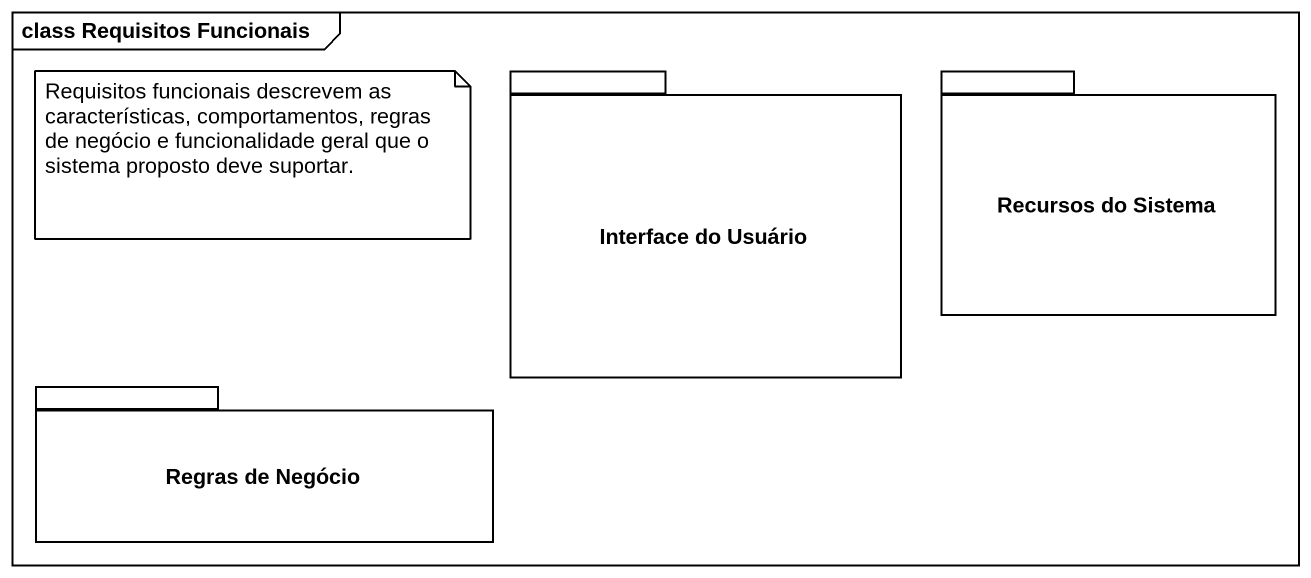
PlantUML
@startuml
mainframe class Requisitos Funcionais
package "Interface do Usuário" as Interface_do_Usuário {
}
package "Recursos do Sistema" as Recursos_do_Sistema {
}
package "Regras de Negócio" as Regras_de_Negócio {
}
note as N1
  Requisitos funcionais descrevem as características, comportamentos, regras de negócio e funcionalidade geral que o sistema proposto deve suportar.
end note
@enduml
